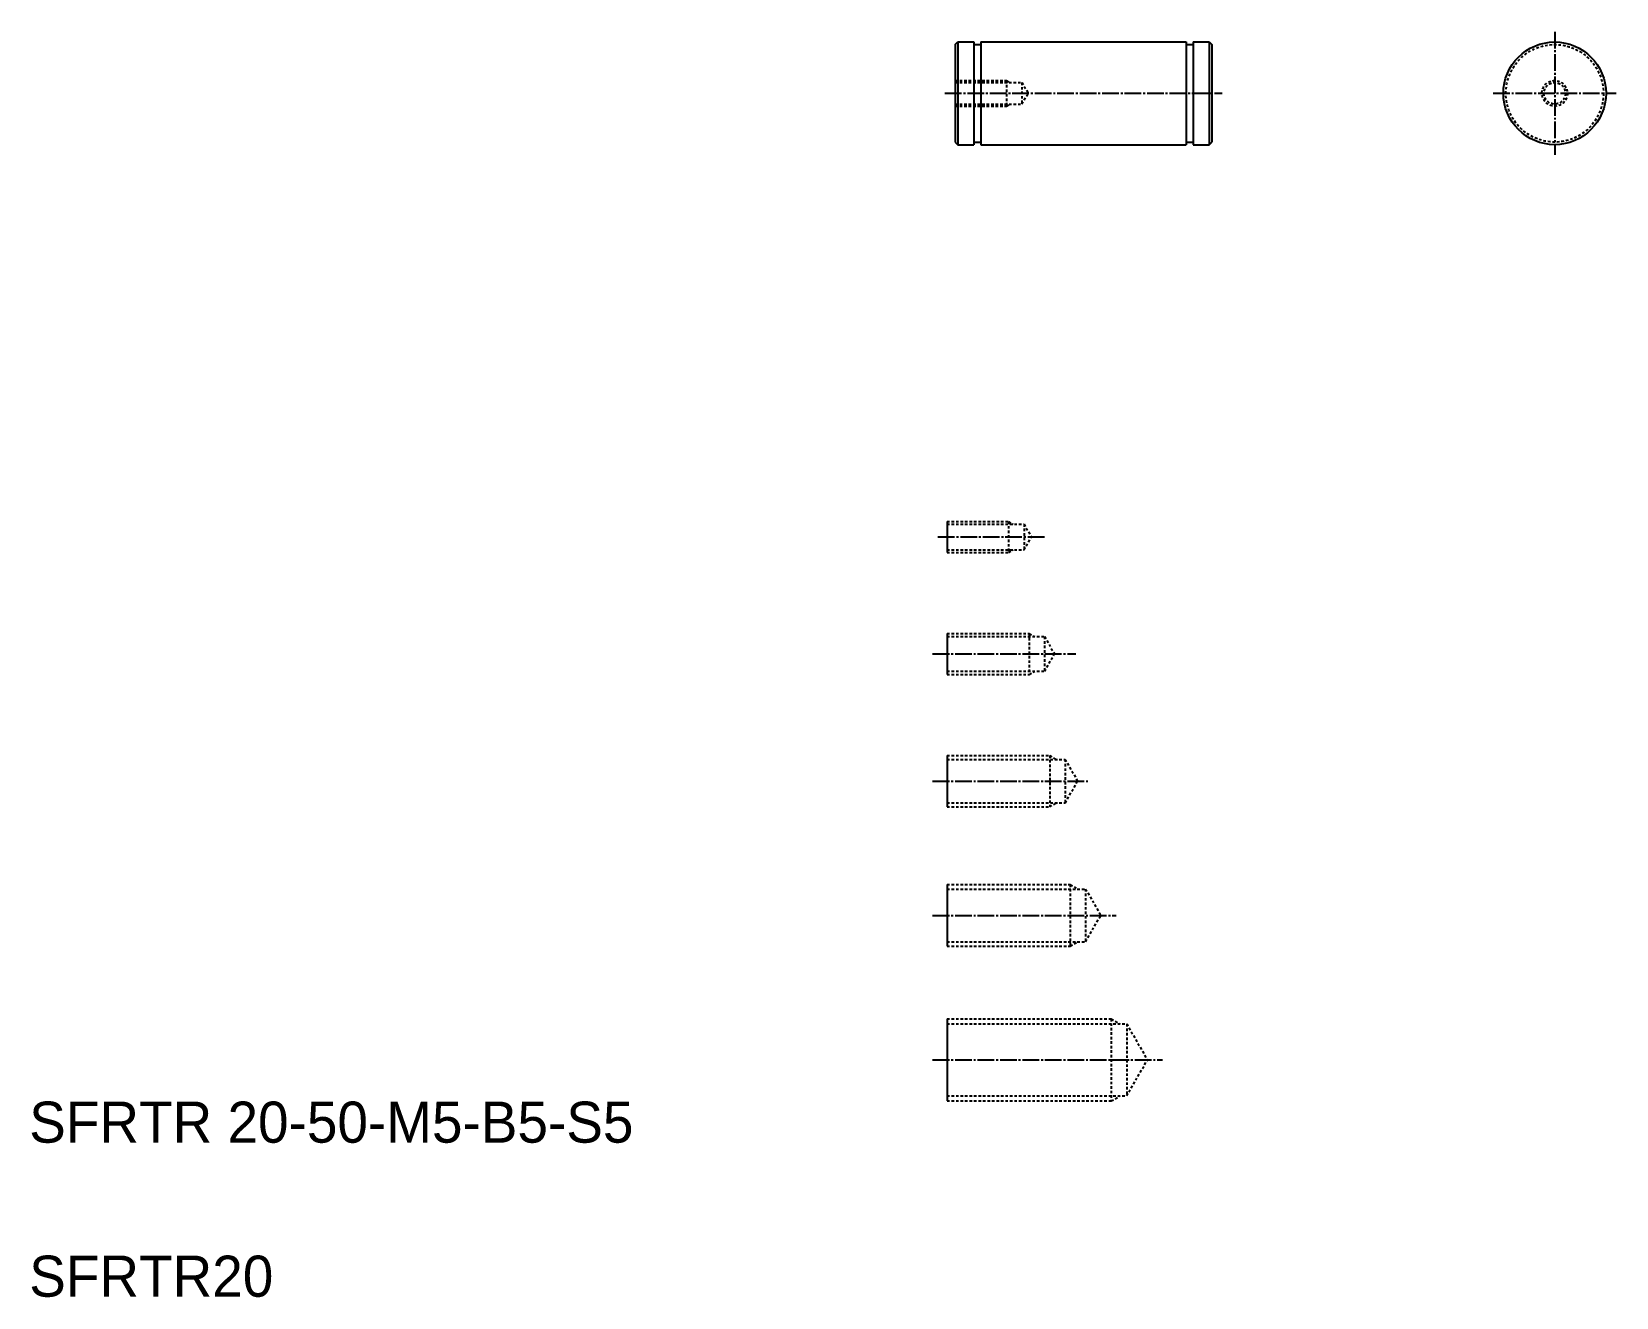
# Model space of a CAD drawing. Extents: x 20 to 329, y 20 to 266.
import ezdxf

# ---------------------------------------------------------------- set-up
doc = ezdxf.new("R2010")
doc.units = 0
doc.header["$LTSCALE"] = 0.25
doc.linetypes.add('CENTER', pattern=[17.5, 13, -1.5, 1.5, -1.5])
doc.linetypes.add('DASHED', pattern=[3.5, 2, -1.5])
doc.layers.get('0').update_dxf_attribs({"linetype": 'CONTINUOUS'})
doc.layers.add('CENTER', color=1, linetype='CENTER')
doc.styles.get("Standard").update_dxf_attribs({"font": 'txt', "height": 6.4})

msp = doc.modelspace()

# ---------------------------------------------------------------- linework, layer by layer
at = {"color": 7, "linetype": 'CONTINUOUS'}
for p, q in [((200.38, 263.88), (200.88, 264.38)), ((200.38, 263.88), (200.38, 244.88)), ((200.88, 264.38), (204.03, 264.38)), ((200.88, 264.38), (200.88, 244.38)), ((204.03, 264.38), (204.03, 244.38)), ((204.03, 263.88), (205.38, 263.88)), ((205.38, 264.38), (205.38, 244.38)), ((205.38, 264.38), (245.38, 264.38)), ((245.38, 264.38), (245.38, 244.38)), ((245.38, 263.88), (246.73, 263.88)), ((246.73, 264.38), (246.73, 244.38)), ((246.73, 264.38), (249.88, 264.38)), ((249.88, 264.38), (249.88, 244.38)), ((249.88, 264.38), (250.38, 263.88)), ((250.38, 263.88), (250.38, 244.88)), ((200.38, 244.88), (200.88, 244.38)), ((200.88, 244.38), (204.03, 244.38)), ((204.03, 244.88), (205.38, 244.88)), ((205.38, 244.38), (245.38, 244.38)), ((245.38, 244.88), (246.73, 244.88)), ((246.73, 244.38), (249.88, 244.38)), ((249.88, 244.38), (250.38, 244.88)), ((198.79, 170.97), (198.79, 164.97)), ((198.79, 149.18), (198.79, 141.18)), ((198.79, 125.41), (198.79, 115.41)), ((198.79, 100.28), (198.79, 88.28)), ((198.79, 74.12), (198.79, 58.12))]:
    msp.add_line(p, q, dxfattribs=at)
at = {"color": 3, "linetype": 'DASHED'}
for p, q in [((200.38, 256.88), (210.38, 256.88)), ((200.38, 256.48), (213.38, 256.48)), ((210.38, 256.88), (210.98, 256.53)), ((210.38, 256.88), (210.38, 251.88)), ((213.38, 256.48), (214.59, 254.38)), ((213.38, 256.48), (213.38, 252.28)), ((213.38, 252.28), (214.59, 254.38)), ((200.38, 252.28), (213.38, 252.28)), ((200.38, 251.88), (210.38, 251.88)), ((210.38, 251.88), (210.98, 252.23)), ((198.79, 170.97), (210.79, 170.97)), ((198.79, 170.47), (213.79, 170.47)), ((210.79, 170.97), (210.79, 164.97)), ((210.79, 170.97), (211.65, 170.47)), ((213.79, 170.47), (213.79, 165.47)), ((213.79, 170.47), (215.23, 167.97)), ((213.79, 165.47), (215.23, 167.97)), ((198.79, 165.47), (213.79, 165.47)), ((198.79, 164.97), (210.79, 164.97)), ((210.79, 164.97), (211.65, 165.47)), ((198.79, 149.18), (214.79, 149.18)), ((198.79, 148.56), (217.79, 148.56)), ((214.79, 149.18), (214.79, 141.18)), ((214.79, 149.18), (215.87, 148.56)), ((217.79, 148.56), (217.79, 141.81)), ((217.79, 148.56), (219.73, 145.18)), ((217.79, 141.81), (219.73, 145.18)), ((198.79, 141.81), (217.79, 141.81)), ((198.79, 141.18), (214.79, 141.18)), ((214.79, 141.18), (215.87, 141.81)), ((198.79, 125.41), (218.79, 125.41)), ((198.79, 124.66), (221.79, 124.66)), ((218.79, 125.41), (218.79, 115.41)), ((218.79, 125.41), (220.08, 124.66)), ((221.79, 124.66), (221.79, 116.16)), ((221.79, 124.66), (224.24, 120.41)), ((221.79, 116.16), (224.24, 120.41)), ((198.79, 116.16), (221.79, 116.16)), ((198.79, 115.41), (218.79, 115.41)), ((218.79, 115.41), (220.08, 116.16)), ((198.79, 100.28), (222.79, 100.28)), ((198.79, 99.4), (225.79, 99.4)), ((222.79, 100.28), (222.79, 88.28)), ((222.79, 100.28), (224.3, 99.4)), ((225.79, 99.4), (228.74, 94.28)), ((225.79, 99.4), (225.79, 89.15)), ((225.79, 89.15), (228.74, 94.28)), ((198.79, 89.15), (225.79, 89.15)), ((198.79, 88.28), (222.79, 88.28)), ((222.79, 88.28), (224.3, 89.15)), ((198.79, 74.12), (230.79, 74.12)), ((230.79, 74.12), (230.79, 58.12)), ((230.79, 74.12), (232.52, 73.12)), ((198.79, 73.12), (233.79, 73.12)), ((233.79, 73.12), (233.79, 59.12)), ((233.79, 73.12), (237.83, 66.12)), ((233.79, 59.12), (237.83, 66.12)), ((198.79, 59.12), (233.79, 59.12)), ((230.79, 58.12), (232.52, 59.12)), ((198.79, 58.12), (230.79, 58.12))]:
    msp.add_line(p, q, dxfattribs=at)
at = {"color": 7, "linetype": 'CONTINUOUS'}
msp.add_circle((317.16, 254.38), 10, dxfattribs=at)
at = {"color": 3, "linetype": 'DASHED'}
for radius in [9.5, 2.5, 2.1]:
    msp.add_circle((317.16, 254.38), radius, dxfattribs=at)
at = {"layer": 'CENTER', "color": 1, "linetype": 'CENTER'}
for p, q in [((317.16, 266.38), (317.16, 242.38)), ((198.38, 254.38), (252.38, 254.38)), ((305.16, 254.38), (329.16, 254.38)), ((197.01, 167.97), (217.93, 167.97)), ((195.99, 145.18), (223.9, 145.18)), ((195.99, 120.41), (226.41, 120.41)), ((195.99, 94.28), (231.74, 94.28)), ((195.99, 66.12), (240.78, 66.12))]:
    msp.add_line(p, q, dxfattribs=at)

# ---------------------------------------------------------------- texts
at = {"color": 7, "linetype": 'CONTINUOUS'}
for s, p in [('SFRTR 20-50-M5-B5-S5', (20, 50)), ('SFRTR20', (20, 20))]:
    msp.add_text(s, height=8, dxfattribs=at).set_placement(p)

doc.saveas('drawing.dxf')
